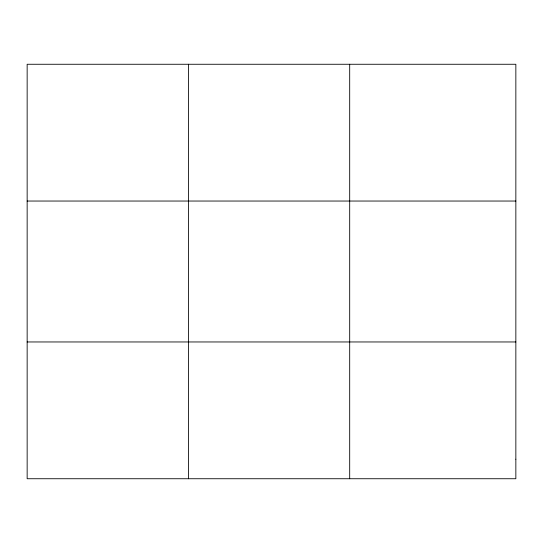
<?xml version="1.0" encoding="UTF-8"?>
<svg xmlns="http://www.w3.org/2000/svg" width="543" height="543" viewBox="0 0 543 543"><rect width="100%" height="100%" fill="white"/><g stroke="black" fill="none" stroke-linecap="round" stroke-linejoin="round"><path stroke-width="0.81" d="M188.421 478.736L188.421 64.264M349.692 478.736L349.692 64.264M27.15 201.039L515.85 201.039M27.15 341.961L515.85 341.961M515.85 459.195L515.85 478.736L27.15 478.736L27.15 64.264L515.85 64.264L515.85 459.195"/></g></svg>
